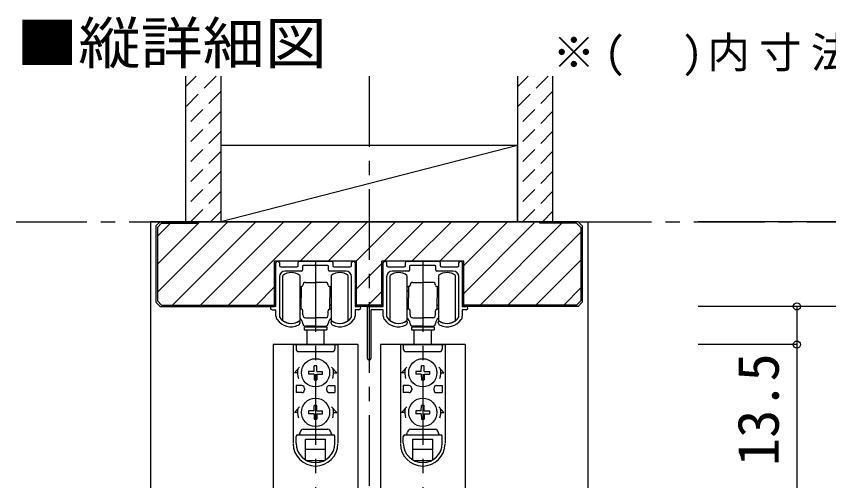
# Model space of a CAD drawing. Units: millimetres on the paper, with parts at other scales. Extents: x -197 to 198, y -138 to 137.
# Drawn here: x 0.3 to 57.9, y -12.4 to 20.5 of the extents above; entities that cross this region are included whole.
import ezdxf
from ezdxf.enums import TextEntityAlignment as Align

# ---------------------------------------------------------------- set-up
doc = ezdxf.new("R2010")
doc.units = ezdxf.units.MM
doc.header["$PDMODE"] = 32
doc.header["$PDSIZE"] = 0.5
doc.linetypes.add('CHAIN1', pattern=[8, 5, -1, 1, -1])
doc.linetypes.add('DASHED1', pattern=[1.8, 1.2, -0.6])
for name, color, linetype in [('0-1_通り芯', 4, 'CHAIN1'), ('0-2_柱', 7, 'Continuous'), ('0-3_仕上げ', 2, 'Continuous'), ('0-4_枠', 3, 'Continuous'), ('0-6_扉', 6, 'Continuous'), ('0-7_金物', 7, 'Continuous'), ('0-A_文字', 7, 'Continuous'), ('0-B_寸法', 7, 'Continuous'), ('0-C_ハッチ', 4, 'DASHED1')]:
    doc.layers.add(name, color=color, linetype=linetype)
doc.styles.add('ＭＳ ゴシック', font='')
doc.styles.get('ＭＳ ゴシック').set_extended_font_data('MS Gothic')

msp = doc.modelspace()

# ---------------------------------------------------------------- linework, layer by layer
at = {"layer": '0-1_通り芯'}
for p, q in [((25.331, 16.25), (25.331, -109.116)), ((0.331, 5.95), (73.431, 5.95)), ((21.531, 3.15), (21.531, -103.6)), ((29.131, 3.15), (29.131, -103.6))]:
    msp.add_line(p, q, dxfattribs=at)
at = {"layer": '0-2_柱'}
msp.add_line((35.831, 11.35), (14.831, 5.95), dxfattribs=at)
msp.add_lwpolyline([(14.831, 5.95), (35.831, 5.95), (35.831, 11.35), (14.831, 11.35)], close=True, dxfattribs=at)
at = {"layer": '0-3_仕上げ'}
for p, q in [((12.331, 16.25), (12.331, 5.95)), ((14.831, 16.25), (14.831, 5.95)), ((35.831, 16.25), (35.831, 5.95)), ((38.331, 16.25), (38.331, 5.95)), ((12.331, 5.95), (14.831, 5.95)), ((35.831, 5.95), (38.331, 5.95))]:
    msp.add_line(p, q, dxfattribs=at)
at = {"layer": '0-4_枠', "color": 4}
for p, q in [((9.831, 5.95), (9.831, -48.025)), ((10.531, 5.95), (9.831, 5.95)), ((40.131, 5.95), (40.831, 5.95)), ((40.831, 5.95), (40.831, -48.025))]:
    msp.add_line(p, q, dxfattribs=at)
at = {"layer": '0-4_枠'}
for p, q in [((10.231, 5.65), (10.531, 5.95)), ((10.331, 5.55), (10.631, 5.85)), ((40.131, 5.95), (10.531, 5.95)), ((10.631, 5.85), (13.231, 5.85)), ((13.231, 5.95), (13.231, 5.85)), ((37.431, 5.85), (37.431, 5.95)), ((40.031, 5.85), (37.431, 5.85)), ((40.331, 5.55), (40.031, 5.85)), ((40.431, 5.65), (40.131, 5.95)), ((10.231, 5.65), (10.231, 0.25)), ((10.331, 5.55), (10.331, 0.35)), ((40.331, 5.55), (40.331, 0.35)), ((40.431, 5.65), (40.431, 0.25)), ((18.631, -0.05), (18.631, 3.15)), ((26.231, -0.05), (26.231, 3.15)), ((10.531, -0.05), (10.231, 0.25)), ((10.631, 0.05), (10.331, 0.35)), ((10.631, 0.05), (18.631, 0.05)), ((26.231, 0.05), (24.431, 0.05)), ((40.031, 0.05), (32.031, 0.05)), ((40.031, 0.05), (40.331, 0.35)), ((40.431, 0.25), (40.131, -0.05)), ((10.531, -0.05), (18.631, -0.05)), ((26.231, -0.05), (24.431, -0.05)), ((40.131, -0.05), (32.031, -0.05))]:
    msp.add_line(p, q, dxfattribs=at)
for points in [[(24.431, -0.05), (24.431, 3.15), (18.631, 3.15)], [(32.031, -0.05), (32.031, 3.15), (26.231, 3.15)]]:
    msp.add_lwpolyline(points, dxfattribs=at)
at = {"layer": '0-6_扉'}
for p, q in [((24.531, -2.75), (18.531, -2.75)), ((18.531, -2.75), (18.531, -48.025)), ((24.531, -2.75), (24.531, -47.325)), ((32.131, -2.75), (26.131, -2.75)), ((26.131, -2.75), (26.131, -48.725)), ((32.131, -2.75), (32.131, -48.025))]:
    msp.add_line(p, q, dxfattribs=at)
at = {"layer": '0-7_金物'}
for p, q in [((18.731, -0.05), (18.731, 3.05)), ((18.831, 3.15), (18.871, 3.15)), ((18.971, 3.05), (18.971, 2.85)), ((20.301, 2.85), (20.301, 3.05)), ((20.401, 3.15), (22.661, 3.15)), ((22.761, 3.05), (22.761, 2.85)), ((24.091, 2.85), (24.091, 3.05)), ((24.191, 3.15), (24.231, 3.15)), ((26.331, -0.05), (26.331, 3.05)), ((26.431, 3.15), (26.471, 3.15)), ((26.571, 3.05), (26.571, 2.85)), ((27.901, 2.85), (27.901, 3.05)), ((28.001, 3.15), (30.261, 3.15)), ((30.361, 3.05), (30.361, 2.85)), ((31.691, 2.85), (31.691, 3.05)), ((31.791, 3.15), (31.831, 3.15)), ((19.071, 2.75), (20.201, 2.75)), ((20.541, 2.45), (19.371, 2.45)), ((20.601, 2.79), (20.601, 2.51)), ((22.461, 2.51), (22.461, 2.79)), ((23.691, 2.45), (22.521, 2.45)), ((22.861, 2.75), (23.991, 2.75)), ((26.671, 2.75), (27.801, 2.75)), ((28.141, 2.45), (26.971, 2.45)), ((28.201, 2.79), (28.201, 2.51)), ((30.061, 2.51), (30.061, 2.79)), ((31.291, 2.45), (30.121, 2.45)), ((30.461, 2.75), (31.591, 2.75)), ((18.971, 2.05), (18.971, -0.775)), ((19.211, -1.05), (19.211, 2.15)), ((20.411, 2.15), (20.411, 0.55)), ((22.651, 2.15), (22.651, 0.55)), ((23.851, -1.05), (23.851, 2.15)), ((24.091, -0.775), (24.091, 2.05)), ((26.571, 2.05), (26.571, -0.775)), ((26.811, -1.05), (26.811, 2.15)), ((28.011, 2.15), (28.011, 0.55)), ((30.251, 2.15), (30.251, 0.55)), ((31.451, -1.05), (31.451, 2.15)), ((31.691, -0.775), (31.691, 2.05)), ((20.411, 1.35), (20.471, 1.35)), ((20.511, 1.31), (20.471, 1.35)), ((20.511, 1.35), (20.511, 0.55)), ((20.531, 1.35), (20.511, 1.35)), ((20.831, 1.65), (21.531, 1.65)), ((22.231, 1.65), (21.531, 1.65)), ((22.531, 1.35), (22.551, 1.35)), ((22.551, 1.35), (22.551, 0.55)), ((22.551, 1.31), (22.591, 1.35)), ((22.651, 1.35), (22.591, 1.35)), ((28.011, 1.35), (28.071, 1.35)), ((28.111, 1.31), (28.071, 1.35)), ((28.111, 1.35), (28.111, 0.55)), ((28.131, 1.35), (28.111, 1.35)), ((28.431, 1.65), (29.131, 1.65)), ((29.831, 1.65), (29.131, 1.65)), ((30.131, 1.35), (30.151, 1.35)), ((30.151, 1.35), (30.151, 0.55)), ((30.151, 1.31), (30.191, 1.35)), ((30.251, 1.35), (30.191, 1.35)), ((20.411, 1.05), (20.511, 1.05)), ((20.471, 1.05), (20.511, 1.09)), ((22.591, 1.05), (22.551, 1.09)), ((22.651, 1.05), (22.551, 1.05)), ((28.011, 1.05), (28.111, 1.05)), ((28.071, 1.05), (28.111, 1.09)), ((30.191, 1.05), (30.151, 1.09)), ((30.251, 1.05), (30.151, 1.05)), ((20.411, 0.55), (20.411, -1.05)), ((20.411, 0.05), (20.511, 0.05)), ((20.511, 0.01), (20.471, 0.05)), ((20.511, -0.25), (20.511, 0.55)), ((22.551, -0.25), (22.551, 0.55)), ((22.551, 0.01), (22.591, 0.05)), ((22.651, 0.05), (22.551, 0.05)), ((22.651, 0.55), (22.651, -1.05)), ((28.011, 0.55), (28.011, -1.05)), ((28.011, 0.05), (28.111, 0.05)), ((28.111, 0.01), (28.071, 0.05)), ((28.111, -0.25), (28.111, 0.55)), ((30.151, -0.25), (30.151, 0.55)), ((30.151, 0.01), (30.191, 0.05)), ((30.251, 0.05), (30.151, 0.05)), ((30.251, 0.55), (30.251, -1.05)), ((18.731, -0.05), (18.451, -0.05)), ((18.451, -0.29), (18.731, -0.29)), ((18.731, -0.743), (18.731, -0.29)), ((20.411, -0.25), (20.471, -0.25)), ((20.511, -0.21), (20.471, -0.25)), ((20.531, -0.25), (20.511, -0.25)), ((20.631, -0.65), (20.631, -0.35)), ((22.431, -0.65), (22.431, -0.35)), ((22.531, -0.25), (22.551, -0.25)), ((22.551, -0.21), (22.591, -0.25)), ((22.651, -0.25), (22.591, -0.25)), ((25.211, -3.73), (25.211, -0.09)), ((25.251, -0.05), (26.331, -0.05)), ((25.451, -0.33), (25.451, -3.73)), ((26.331, -0.29), (25.491, -0.29)), ((26.331, -0.743), (26.331, -0.29)), ((28.011, -0.25), (28.071, -0.25)), ((28.111, -0.21), (28.071, -0.25)), ((28.131, -0.25), (28.111, -0.25)), ((28.231, -0.65), (28.231, -0.35)), ((30.031, -0.65), (30.031, -0.35)), ((30.131, -0.25), (30.151, -0.25)), ((30.151, -0.21), (30.191, -0.25)), ((30.251, -0.25), (30.191, -0.25)), ((20.431, -1.15), (20.431, -1.201)), ((20.831, -0.85), (21.531, -0.85)), ((22.231, -0.85), (21.531, -0.85)), ((22.631, -1.201), (22.631, -1.15)), ((28.031, -1.15), (28.031, -1.201)), ((28.431, -0.85), (29.131, -0.85)), ((29.831, -0.85), (29.131, -0.85)), ((30.231, -1.201), (30.231, -1.15)), ((20.731, -1.51), (20.731, -1.71)), ((22.331, -1.51), (20.731, -1.51)), ((20.731, -1.71), (22.331, -1.71)), ((21.531, -1.45), (20.831, -1.45)), ((20.931, -1.45), (20.931, -1.51)), ((20.931, -2.75), (20.931, -1.71)), ((21.531, -1.45), (22.231, -1.45)), ((22.131, -1.45), (22.131, -1.51)), ((22.131, -1.71), (22.131, -2.75)), ((22.331, -1.51), (22.331, -1.71)), ((28.331, -1.51), (28.331, -1.71)), ((29.931, -1.51), (28.331, -1.51)), ((28.331, -1.71), (29.931, -1.71)), ((29.131, -1.45), (28.431, -1.45)), ((28.531, -1.45), (28.531, -1.51)), ((28.531, -2.75), (28.531, -1.71)), ((29.131, -1.45), (29.831, -1.45)), ((29.731, -1.45), (29.731, -1.51)), ((29.731, -1.71), (29.731, -2.75)), ((29.931, -1.51), (29.931, -1.71)), ((19.951, -2.75), (19.951, -9.73)), ((19.959, -2.75), (23.119, -2.75)), ((20.151, -2.75), (20.151, -3.05)), ((22.911, -2.75), (22.911, -3.05)), ((23.111, -2.75), (23.111, -9.73)), ((27.551, -2.75), (27.551, -9.73)), ((27.559, -2.75), (30.719, -2.75)), ((27.751, -2.75), (27.751, -3.05)), ((30.511, -2.75), (30.511, -3.05)), ((30.711, -2.75), (30.711, -9.73)), ((20.351, -3.25), (22.711, -3.25)), ((27.951, -3.25), (30.311, -3.25)), ((20.399, -4.35), (20.031, -4.75)), ((21.427, -4.646), (21.434, -4.26)), ((21.628, -4.26), (21.434, -4.26)), ((21.635, -4.646), (21.628, -4.26)), ((22.662, -4.35), (23.031, -4.75)), ((27.999, -4.35), (27.631, -4.75)), ((29.027, -4.646), (29.034, -4.26)), ((29.228, -4.26), (29.034, -4.26)), ((29.235, -4.646), (29.228, -4.26)), ((30.262, -4.35), (30.631, -4.75)), ((20.251, -4.75), (20.031, -4.75)), ((21.427, -4.646), (21.041, -4.653)), ((21.041, -4.653), (21.041, -4.847)), ((21.427, -4.854), (21.041, -4.847)), ((21.427, -4.854), (21.434, -5.24)), ((21.635, -4.854), (21.628, -5.24)), ((21.635, -4.646), (22.021, -4.653)), ((21.635, -4.854), (22.021, -4.847)), ((22.021, -4.847), (22.021, -4.653)), ((22.811, -4.75), (23.031, -4.75)), ((27.851, -4.75), (27.631, -4.75)), ((29.027, -4.646), (28.641, -4.653)), ((28.641, -4.653), (28.641, -4.847)), ((29.027, -4.854), (28.641, -4.847)), ((29.027, -4.854), (29.034, -5.24)), ((29.235, -4.854), (29.228, -5.24)), ((29.235, -4.646), (29.621, -4.653)), ((29.235, -4.854), (29.621, -4.847)), ((29.621, -4.847), (29.621, -4.653)), ((30.411, -4.75), (30.631, -4.75)), ((20.151, -5.65), (20.151, -6.15)), ((20.551, -5.65), (20.151, -5.65)), ((21.434, -5.24), (21.628, -5.24)), ((22.511, -5.65), (22.911, -5.65)), ((22.911, -5.65), (22.911, -6.15)), ((27.751, -5.65), (27.751, -6.15)), ((28.151, -5.65), (27.751, -5.65)), ((29.034, -5.24), (29.228, -5.24)), ((30.111, -5.65), (30.511, -5.65)), ((30.511, -5.65), (30.511, -6.15)), ((20.551, -6.15), (20.151, -6.15)), ((20.751, -5.85), (20.751, -5.95)), ((22.311, -5.85), (22.311, -5.95)), ((22.511, -6.15), (22.911, -6.15)), ((28.151, -6.15), (27.751, -6.15)), ((28.351, -5.85), (28.351, -5.95)), ((29.911, -5.85), (29.911, -5.95)), ((30.111, -6.15), (30.511, -6.15)), ((20.399, -7.15), (20.031, -7.55)), ((21.427, -7.446), (21.041, -7.453)), ((21.041, -7.453), (21.041, -7.647)), ((21.427, -7.446), (21.434, -7.06)), ((21.628, -7.06), (21.434, -7.06)), ((21.635, -7.446), (21.628, -7.06)), ((21.635, -7.446), (22.021, -7.453)), ((22.021, -7.647), (22.021, -7.453)), ((22.662, -7.15), (23.031, -7.55)), ((27.999, -7.15), (27.631, -7.55)), ((29.027, -7.446), (28.641, -7.453)), ((28.641, -7.453), (28.641, -7.647)), ((29.027, -7.446), (29.034, -7.06)), ((29.228, -7.06), (29.034, -7.06)), ((29.235, -7.446), (29.228, -7.06)), ((29.235, -7.446), (29.621, -7.453)), ((29.621, -7.647), (29.621, -7.453)), ((30.262, -7.15), (30.631, -7.55)), ((20.251, -7.55), (20.031, -7.55)), ((21.427, -7.654), (21.041, -7.647)), ((21.427, -7.654), (21.434, -8.04)), ((21.434, -8.04), (21.628, -8.04)), ((21.635, -7.654), (21.628, -8.04)), ((21.635, -7.654), (22.021, -7.647)), ((22.811, -7.55), (23.031, -7.55)), ((27.851, -7.55), (27.631, -7.55)), ((29.027, -7.654), (28.641, -7.647)), ((29.027, -7.654), (29.034, -8.04)), ((29.034, -8.04), (29.228, -8.04)), ((29.235, -7.654), (29.228, -8.04)), ((29.235, -7.654), (29.621, -7.647)), ((30.411, -7.55), (30.631, -7.55)), ((20.251, -9.15), (22.811, -9.15)), ((20.651, -8.75), (22.411, -8.75)), ((27.851, -9.15), (30.411, -9.15)), ((28.251, -8.75), (30.011, -8.75)), ((20.151, -9.73), (20.151, -9.25)), ((20.831, -9.45), (22.231, -9.45)), ((20.831, -10.919), (20.831, -9.45)), ((22.231, -10.919), (22.231, -9.45)), ((22.911, -9.73), (22.911, -9.25)), ((27.751, -9.73), (27.751, -9.25)), ((28.431, -9.45), (29.831, -9.45)), ((28.431, -10.919), (28.431, -9.45)), ((29.831, -10.919), (29.831, -9.45)), ((30.511, -9.73), (30.511, -9.25)), ((20.831, -10.15), (22.231, -10.15)), ((28.431, -10.15), (29.831, -10.15)), ((20.925, -10.97), (22.136, -10.97)), ((28.525, -10.97), (29.736, -10.97))]:
    msp.add_line(p, q, dxfattribs=at)
for points in [[(22.401, 2.85), (21.591, 2.85), (21.531, 2.91), (21.471, 2.85), (20.661, 2.85)], [(24.331, 3.05), (24.331, -0.05), (24.611, -0.05)], [(30.001, 2.85), (29.191, 2.85), (29.131, 2.91), (29.071, 2.85), (28.261, 2.85)], [(31.931, 3.05), (31.931, -0.05), (32.211, -0.05)], [(24.611, -0.29), (24.331, -0.29), (24.331, -0.743)], [(32.211, -0.29), (31.931, -0.29), (31.931, -0.743)]]:
    msp.add_lwpolyline(points, dxfattribs=at)
for centre in [(21.531, -4.75), (29.131, -4.75), (21.531, -7.55), (29.131, -7.55)]:
    msp.add_circle(centre, 1, dxfattribs=at)
for centre, radius, start, end in [((18.831, 3.05), 0.1, 90, 180), ((18.871, 3.05), 0.1, 360, 90), ((20.401, 3.05), 0.1, 90, 180), ((22.661, 3.05), 0.1, 0, 90), ((24.191, 3.05), 0.1, 90, 180), ((24.231, 3.05), 0.1, 0, 90), ((26.431, 3.05), 0.1, 90, 180), ((26.471, 3.05), 0.1, 360, 90), ((28.001, 3.05), 0.1, 90, 180), ((30.261, 3.05), 0.1, 0, 90), ((31.791, 3.05), 0.1, 90, 180), ((31.831, 3.05), 0.1, 0, 90), ((19.071, 2.85), 0.1, 180, 270), ((19.371, 2.05), 0.4, 90, 180), ((19.811, 1.35), 1, 53.1301, 126.8699), ((20.201, 2.85), 0.1, 270, 0), ((20.541, 2.51), 0.06, 270, 360), ((20.661, 2.79), 0.06, 90, 180), ((22.401, 2.79), 0.06, 0, 90), ((22.521, 2.51), 0.06, 180, 270), ((23.251, 1.35), 1, 53.1301, 126.8699), ((22.861, 2.85), 0.1, 180, 270), ((23.691, 2.05), 0.4, 0, 90), ((23.991, 2.85), 0.1, 270, 360), ((26.671, 2.85), 0.1, 180, 270), ((26.971, 2.05), 0.4, 90, 180), ((27.411, 1.35), 1, 53.1301, 126.8699), ((27.801, 2.85), 0.1, 270, 0), ((28.141, 2.51), 0.06, 270, 360), ((28.261, 2.79), 0.06, 90, 180), ((30.001, 2.79), 0.06, 0, 90), ((30.121, 2.51), 0.06, 180, 270), ((30.851, 1.35), 1, 53.1301, 126.8699), ((30.461, 2.85), 0.1, 180, 270), ((31.291, 2.05), 0.4, 0, 90), ((31.591, 2.85), 0.1, 270, 360), ((20.531, 1.45), 0.1, 270, 0), ((20.831, 1.45), 0.2, 90, 180), ((22.231, 1.45), 0.2, 0, 90), ((22.531, 1.45), 0.1, 180, 270), ((28.131, 1.45), 0.1, 270, 0), ((28.431, 1.45), 0.2, 90, 180), ((29.831, 1.45), 0.2, 0, 90), ((30.131, 1.45), 0.1, 180, 270), ((18.451, -0.17), 0.12, 90, 270), ((20.531, -0.35), 0.1, 0, 90), ((22.531, -0.35), 0.1, 90, 180), ((24.611, -0.17), 0.12, 270, 90), ((25.251, -0.09), 0.04, 90, 180), ((25.491, -0.33), 0.04, 90, 180), ((28.131, -0.35), 0.1, 0, 90), ((30.131, -0.35), 0.1, 90, 180), ((32.211, -0.17), 0.12, 270, 90), ((19.131, -0.743), 0.4, 180, 215.95057), ((19.811, -0.25), 1.24, 215.95057, 293.81884), ((19.031, -0.775), 0.06, 180, 213.92311), ((19.811, -0.25), 1, 213.92311, 301.89079), ((19.811, -0.25), 1, 233.1301, 306.8699), ((20.371, -1.15), 0.06, 360, 121.89079), ((20.231, -1.25), 0.4, 0, 63.25632), ((20.831, -0.65), 0.2, 180, 270), ((22.231, -0.65), 0.2, 270, 0), ((22.831, -1.25), 0.4, 116.74368, 180), ((22.691, -1.15), 0.06, 58.10921, 180), ((23.251, -0.25), 1, 233.1301, 306.8699), ((23.251, -0.25), 1, 238.10921, 326.07689), ((23.251, -0.25), 1.24, 246.18116, 324.04943), ((24.031, -0.775), 0.06, 326.07689, 360), ((23.931, -0.743), 0.4, 324.04943, 360), ((26.731, -0.743), 0.4, 180, 215.95057), ((27.411, -0.25), 1.24, 215.95057, 293.81884), ((26.631, -0.775), 0.06, 180, 213.92311), ((27.411, -0.25), 1, 213.92311, 301.89079), ((27.411, -0.25), 1, 233.1301, 306.8699), ((27.971, -1.15), 0.06, 360, 121.89079), ((27.831, -1.25), 0.4, 0, 63.25632), ((28.431, -0.65), 0.2, 180, 270), ((29.831, -0.65), 0.2, 270, 0), ((30.431, -1.25), 0.4, 116.74368, 180), ((30.291, -1.15), 0.06, 58.10921, 180), ((30.851, -0.25), 1, 233.1301, 306.8699), ((30.851, -0.25), 1, 238.10921, 326.07689), ((30.851, -0.25), 1.24, 246.18116, 324.04943), ((31.631, -0.775), 0.06, 326.07689, 360), ((31.531, -0.743), 0.4, 324.04943, 360), ((20.231, -1.201), 0.2, 293.81884, 0), ((20.831, -1.25), 0.2, 180, 270), ((22.231, -1.25), 0.2, 270, 0), ((22.831, -1.201), 0.2, 180, 246.18116), ((27.831, -1.201), 0.2, 293.81884, 0), ((28.431, -1.25), 0.2, 180, 270), ((29.831, -1.25), 0.2, 270, 0), ((30.431, -1.201), 0.2, 180, 246.18116), ((20.351, -3.05), 0.2, 180, 270), ((22.711, -3.05), 0.2, 270, 0), ((27.951, -3.05), 0.2, 180, 270), ((30.311, -3.05), 0.2, 270, 0), ((25.331, -3.73), 0.12, 180, 0), ((21.531, -4.75), 1.28, 167.82427, 198.20996), ((21.531, -4.75), 1.28, 341.79004, 12.17573), ((29.131, -4.75), 1.28, 167.82427, 198.20996), ((29.131, -4.75), 1.28, 341.79004, 12.17573), ((20.551, -5.85), 0.2, 0, 90), ((22.511, -5.85), 0.2, 90, 180), ((28.151, -5.85), 0.2, 0, 90), ((30.111, -5.85), 0.2, 90, 180), ((20.551, -5.95), 0.2, 270, 0), ((22.511, -5.95), 0.2, 180, 270), ((28.151, -5.95), 0.2, 270, 0), ((30.111, -5.95), 0.2, 180, 270), ((21.531, -7.55), 1.28, 167.82427, 198.20996), ((21.531, -7.55), 1.28, 341.79004, 12.17573), ((29.131, -7.55), 1.28, 167.82427, 198.20996), ((29.131, -7.55), 1.28, 341.79004, 12.17573), ((20.251, -9.25), 0.1, 90, 180), ((20.251, -8.95), 0.2, 270, 0), ((20.651, -8.95), 0.2, 90, 180), ((22.411, -8.95), 0.2, 0, 90), ((22.811, -8.95), 0.2, 180, 270), ((22.811, -9.25), 0.1, 0, 90), ((27.851, -9.25), 0.1, 90, 180), ((27.851, -8.95), 0.2, 270, 0), ((28.251, -8.95), 0.2, 90, 180), ((30.011, -8.95), 0.2, 0, 90), ((30.411, -8.95), 0.2, 180, 270), ((30.411, -9.25), 0.1, 0, 90), ((21.531, -9.77), 1.58, 180, 0), ((21.531, -9.73), 1.38, 180, 0), ((29.131, -9.77), 1.58, 180, 0), ((29.131, -9.73), 1.38, 180, 0)]:
    msp.add_arc(centre, radius, start, end, dxfattribs=at)
at = {"layer": '0-B_寸法', "color": 4}
for p, q in [((69.631, 5.95), (48.631, 5.95)), ((62.631, -0.05), (48.631, -0.05)), ((55.631, -0.05), (55.631, -103.6)), ((55.631, -2.75), (48.631, -2.75))]:
    msp.add_line(p, q, dxfattribs=at)
at = {"layer": '0-B_寸法'}
for p in [(55.631, -0.05), (55.631, -2.75)]:
    msp.add_point(p, dxfattribs=at)
at = {"layer": '0-C_ハッチ'}
for p, q in [((14.501, 16.25), (12.331, 14.079)), ((13.087, 16.25), (12.331, 15.494)), ((38.001, 16.25), (35.831, 14.079)), ((36.587, 16.25), (35.831, 15.494)), ((14.831, 15.165), (12.331, 12.665)), ((38.331, 15.165), (35.831, 12.665)), ((14.831, 13.751), (12.331, 11.251)), ((38.331, 13.751), (35.831, 11.251)), ((14.831, 12.337), (12.331, 9.837)), ((38.331, 12.337), (35.831, 9.837)), ((14.831, 10.922), (12.331, 8.422)), ((38.331, 10.922), (35.831, 8.422)), ((14.831, 9.508), (12.331, 7.008)), ((38.331, 9.508), (35.831, 7.008)), ((14.831, 8.094), (12.687, 5.95)), ((38.331, 8.094), (36.187, 5.95)), ((14.831, 6.68), (14.101, 5.95)), ((38.331, 6.68), (37.601, 5.95))]:
    msp.add_line(p, q, dxfattribs=at)
at = {"layer": '0-C_ハッチ', "linetype": 'Continuous'}
for p, q in [((10.331, 0.956), (15.325, 5.95)), ((10.331, 2.935), (13.245, 5.85)), ((10.331, 4.915), (11.265, 5.85)), ((11.405, 0.05), (17.305, 5.95)), ((13.385, 0.05), (19.285, 5.95)), ((15.365, 0.05), (21.265, 5.95)), ((20.445, 3.15), (23.245, 5.95)), ((22.425, 3.15), (25.225, 5.95)), ((24.404, 3.15), (27.204, 5.95)), ((26.384, 3.15), (29.184, 5.95)), ((28.364, 3.15), (31.164, 5.95)), ((30.344, 3.15), (33.144, 5.95)), ((32.031, 2.857), (35.124, 5.95)), ((32.031, 0.877), (37.031, 5.877)), ((38.984, 5.85), (33.184, 0.05)), ((35.164, 0.05), (40.331, 5.217)), ((24.431, 1.196), (26.231, 2.996)), ((37.144, 0.05), (40.331, 3.237)), ((18.631, 1.336), (17.345, 0.05)), ((39.124, 0.05), (40.331, 1.257)), ((25.264, 0.05), (26.231, 1.016))]:
    msp.add_line(p, q, dxfattribs=at)

# ---------------------------------------------------------------- texts
at = {"layer": '0-A_文字', "style": 'ＭＳ ゴシック', "width": 1.1}
msp.add_text('■縦詳細図', height=2.933, dxfattribs=at).set_placement((0.331, 16.25), align=Align.BOTTOM_LEFT)
at = {"layer": '0-A_文字', "insert": (38.331, 16.25), "char_height": 2.199, "attachment_point": 7, "style": 'ＭＳ ゴシック'}
msp.add_mtext('\\T1.22;※(\u3000)内寸法はH24', dxfattribs=at)
at = {"layer": '0-B_寸法', "style": 'ＭＳ ゴシック'}
msp.add_text('13.5', height=2.933, rotation=90, dxfattribs=at).set_placement((55.231, -11.35), align=Align.BOTTOM_LEFT)

doc.saveas('drawing.dxf')
